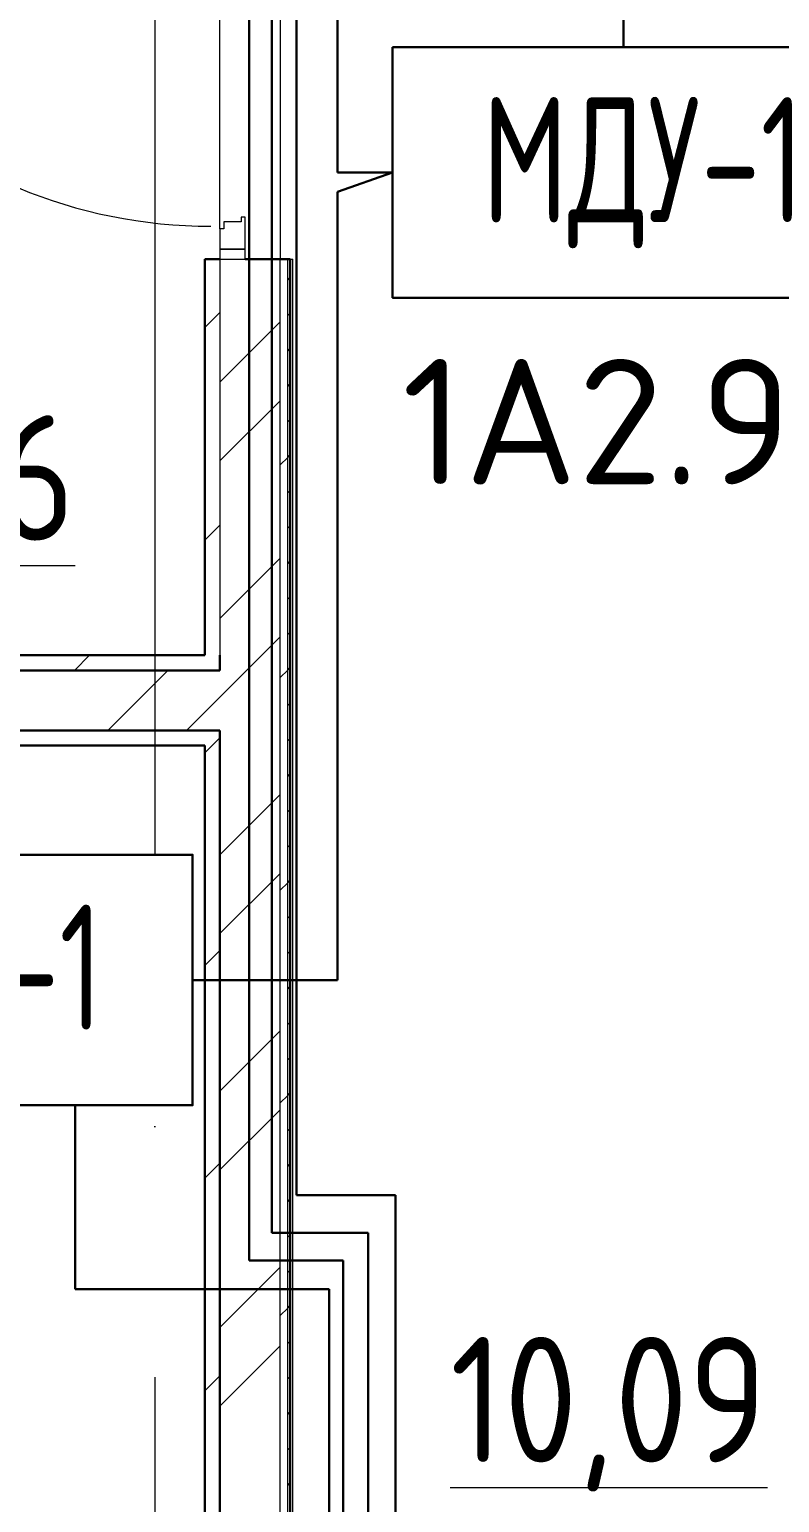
# Model space of a CAD drawing. Header units: millimetres. Extents: x -1073752 to 1436911, y -1379358 to 94781.
# Drawn here: x -1025254 to -1023758, y -1093888 to -1090949 of the extents above; entities that cross this region are included whole.
import ezdxf
from ezdxf.enums import TextEntityAlignment as Align

# ---------------------------------------------------------------- set-up
doc = ezdxf.new("R2010")
doc.units = ezdxf.units.MM
doc.set_wipeout_variables(frame=1)
doc.linetypes.add('ADSK_Линия сетки', pattern=[25, 20, -2.5, 0, -2.5])
for name, color, linetype, lineweight in [('RC-Дымоудаление', 1, 'Continuous', 30), ('Двери', 252, 'Continuous', 9), ('лс', 5, 'Continuous', 30), ('Марки помещений', 7, 'Continuous', 20), ('Ограждение', 252, 'Continuous', 9), ('Оси', 252, 'Continuous', 9), ('Стены наружные', 7, 'Continuous', 18), ('Стены штриховка', 7, 'Continuous', 9)]:
    doc.layers.add(name, color=color, linetype=linetype, lineweight=lineweight)
doc.layers.add('RC-Позиционные_обозначения', color=7, linetype='Continuous')
doc.layers.add('Двери открывание', color=7, linetype='Continuous', lineweight=9, true_color=0xc0c0c0)
doc.styles.add('GOST Common_2', font='', dxfattribs={"width": 0.9, "height": 250})
doc.styles.add('ISOCPEUR', font='isocpeur.ttf', dxfattribs={"height": 250})
doc.styles.add('RubezhCAD', font='isocpeur.ttf')
doc.styles.get("Standard").update_dxf_attribs({"font": 'arial.ttf'})
doc.styles.get('GOST Common_2').set_extended_font_data('GOST type B')

# ---------------------------------------------------------------- blocks, each defined once
blk = doc.blocks.new('3 этаж')
at = {"layer": 'Двери', "color": 251, "true_color": 0x636466}
for p, q in [((276825.8, 21900.6), (276817.8, 21900.6)), ((276817.8, 21900.6), (276817.8, 21891.6)), ((276825.8, 21836.6), (276825.8, 21900.6)), ((276775.8, 21877.6), (276775.8, 21836.6)), ((276783.8, 21877.6), (276775.8, 21877.6)), ((276817.8, 21891.6), (276783.8, 21891.6)), ((276783.8, 21891.6), (276783.8, 21877.6)), ((276825.8, 21836.6), (276775.8, 21836.6)), ((276775.8, 21836.6), (276775.8, 21816.6)), ((276775.8, 21836.6), (276825.8, 21836.6)), ((276825.8, 21816.6), (276825.8, 21836.6)), ((276775.8, 21816.6), (276825.8, 21816.6))]:
    blk.add_line(p, q, dxfattribs=at)
at = {"layer": 'Двери открывание', "color": 251, "true_color": 0x636466}
blk.add_arc((276757.8, 22880.6), 998, 181.0334, 270, dxfattribs=at)
at = {"layer": 'Ограждение', "color": 251, "true_color": 0x636466}
for p in [(276915.8, 21816.6), (276920.8, 17561.6)]:
    blk.add_line(p, (276920.8, 21816.6), dxfattribs=at)
at = {"layer": 'Оси', "color": 251, "linetype": 'ADSK_Линия сетки', "ltscale": 200, "true_color": 0x636466}
blk.add_line((276645.8, 34587.2), (276645.8, -31389.6), dxfattribs=at)
at = {"layer": 'Стены наружные', "color": 251, "true_color": 0x636466}
for p, q in [((276895.8, 22946.6), (276895.8, 21816.6)), ((276775.8, 21877.6), (276775.8, 22885.6))]:
    blk.add_line(p, q, dxfattribs=at)
at = {"layer": 'Стены наружные', "color": 251, "lineweight": 30, "true_color": 0x636466}
for p, q in [((276745.8, 21816.6), (276745.8, 21026.6)), ((276745.8, 21816.6), (276775.8, 21816.6)), ((276825.8, 21816.6), (276915.8, 21816.6)), ((276915.8, 17556.6), (276915.8, 21816.6)), ((275220.8, 21026.6), (276745.8, 21026.6)), ((276775.8, 20996.6), (276775.8, 21026.6)), ((275190.8, 20996.6), (276775.8, 20996.6)), ((276775.8, 20876.6), (275190.8, 20876.6)), ((276775.8, 17536.6), (276775.8, 20876.6)), ((276745.8, 20846.6), (275220.8, 20846.6)), ((276745.8, 17566.6), (276745.8, 20846.6))]:
    blk.add_line(p, q, dxfattribs=at)
at = {"layer": 'Стены наружные', "color": 251, "linetype": 'Continuous', "lineweight": 9, "true_color": 0x636466}
for p, q in [((276910.8, 21775), (276915.8, 21780)), ((276745.8, 21680.7), (276775.8, 21710.7)), ((276775.8, 21571.8), (276895.8, 21691.8)), ((276910.8, 21704.3), (276915.8, 21709.3)), ((276910.8, 21633.6), (276915.8, 21638.6)), ((276910.8, 21562.9), (276915.8, 21567.9)), ((276775.8, 21414.6), (276895.8, 21534.6)), ((276910.8, 21492.2), (276915.8, 21497.2)), ((276910.8, 21421.5), (276915.8, 21426.5)), ((276895.8, 21406.5), (276910.8, 21421.5)), ((276910.8, 21350.7), (276915.8, 21355.7)), ((276745.8, 21256.5), (276775.8, 21286.5)), ((276910.8, 21280), (276915.8, 21285)), ((276775.8, 21100.3), (276895.8, 21220.3)), ((276910.8, 21209.3), (276915.8, 21214.3)), ((276910.8, 21138.6), (276915.8, 21143.6)), ((276910.8, 21067.9), (276915.8, 21072.9)), ((276775.8, 20943.2), (276895.8, 21063.2)), ((276485.9, 20996.6), (276515.9, 21026.6)), ((276552, 20876.6), (276672, 20996.6)), ((276895.8, 20982.2), (276910.8, 20997.2)), ((276910.8, 20997.2), (276915.8, 21002.2)), ((276709.2, 20876.6), (276775.8, 20943.2)), ((276910.8, 20926.5), (276915.8, 20931.5)), ((276745.8, 20832.2), (276760.1, 20846.6)), ((276760.1, 20846.6), (276775.8, 20862.2)), ((276910.8, 20855.8), (276915.8, 20860.8)), ((276910.8, 20785.1), (276915.8, 20790.1)), ((276775.8, 20628.8), (276895.8, 20748.8)), ((276910.8, 20714.3), (276915.8, 20719.3)), ((276910.8, 20643.6), (276915.8, 20648.6)), ((276775.8, 20471.7), (276895.8, 20591.7)), ((276895.8, 20557.9), (276910.8, 20572.9)), ((276910.8, 20572.9), (276915.8, 20577.9)), ((276910.8, 20502.2), (276915.8, 20507.2)), ((276745.8, 20407.9), (276775.8, 20437.9)), ((276910.8, 20431.5), (276915.8, 20436.5)), ((276910.8, 20360.8), (276915.8, 20365.8)), ((276775.8, 20157.4), (276895.8, 20277.4)), ((276910.8, 20290.1), (276915.8, 20295.1)), ((276910.8, 20219.4), (276915.8, 20224.4)), ((276895.8, 20133.7), (276910.8, 20148.7)), ((276910.8, 20148.7), (276915.8, 20153.7)), ((276775.8, 20000.2), (276895.8, 20120.2)), ((276910.8, 20078), (276915.8, 20083)), ((276745.8, 19983.7), (276775.8, 20013.7)), ((276910.8, 20007.2), (276915.8, 20012.2)), ((276910.8, 19936.5), (276915.8, 19941.5)), ((276910.8, 19865.8), (276915.8, 19870.8)), ((276775.8, 19685.9), (276895.8, 19805.9)), ((276910.8, 19795.1), (276915.8, 19800.1)), ((276895.8, 19709.4), (276910.8, 19724.4)), ((276910.8, 19724.4), (276915.8, 19729.4)), ((276775.8, 19528.8), (276895.8, 19648.8)), ((276910.8, 19653.7), (276915.8, 19658.7)), ((276745.8, 19559.4), (276775.8, 19589.4)), ((276910.8, 19583), (276915.8, 19588)), ((276910.8, 19512.3), (276915.8, 19517.3)), ((276910.8, 19441.6), (276915.8, 19446.6)), ((276910.8, 19370.8), (276915.8, 19375.8))]:
    blk.add_line(p, q, dxfattribs=at)
at = {"layer": 'Стены штриховка', "color": 251, "true_color": 0x636466}
for p, q in [((276775.8, 21816.6), (276775.8, 21026.6)), ((276895.8, 17536.6), (276895.8, 21816.6)), ((276910.8, 17556.6), (276910.8, 21816.6))]:
    blk.add_line(p, q, dxfattribs=at)
at = {"layer": 'Марки помещений', "color": 251, "true_color": 0x636466, "style": 'GOST Common_2', "width": 0.9}
for s, p in [('%%U3,36', (275956.6, 21255.6)), ('%%U10,09', (277234.7, 19416.8))]:
    blk.add_text(s, height=250, dxfattribs=at).set_placement(p)
blk = doc.blocks.new('RC-UGO-MDU-01')
at = {"layer": 'RC-Дымоудаление'}
blk.add_point((0, 0), dxfattribs=at)
blk.add_attdef('PSTN', text='', height=2.5, dxfattribs=at).set_placement((5.821, 2.37), align=Align.BOTTOM_CENTER)
blk.add_wipeout([(4.998, 2.498), (4.998, -2.498), (-4.998, -2.498), (-4.998, 2.498)]).dxf.layer = 'RC-Дымоудаление'
blk.add_wipeout([(-4.998, -2.498), (-4.998, 2.498), (4.998, 2.498), (4.998, -2.498)]).dxf.layer = 'RC-Дымоудаление'
blk.add_lwpolyline([(-4.998, 2.498), (4.998, 2.498), (4.998, -2.498), (-4.998, -2.498), (-4.998, 2.498)], close=True, dxfattribs=at)
at = {"layer": 'RC-Дымоудаление', "ltscale": 100, "style": 'ISOCPEUR', "width": 0.7}
blk.add_text('МДУ-1', height=2.5, dxfattribs=at).set_placement((0, 0), align=Align.MIDDLE)

msp = doc.modelspace()

# ---------------------------------------------------------------- linework, layer by layer
at = {"layer": 'лс'}
for p, q in [((-1024639.1, -1091234.6), (-1024639.1, -1088955.8)), ((-1024529.6, -1091234.6), (-1024639.1, -1091234.6)), ((-1024529.6, -1091234.6), (-1024639.1, -1091273)), ((-1024639.1, -1091273), (-1024639.1, -1092845.4)), ((-1024928.4, -1092845.4), (-1024639.1, -1092845.4)), ((-1025162.6, -1093095.1), (-1025162.6, -1093462.2)), ((-1025162.6, -1093462.2), (-1024656.1, -1093462.2)), ((-1024656.1, -1093462.2), (-1024656.1, -1095885))]:
    msp.add_line(p, q, dxfattribs=at)
at = {"layer": 'лс', "color": 4}
for p, q in [((-1024815.8, -1089278.8), (-1024815.8, -1093405.1)), ((-1024770.4, -1093350), (-1024770.4, -1089352.1)), ((-1024578.2, -1093350), (-1024770.4, -1093350)), ((-1024578.2, -1096122), (-1024578.2, -1093350)), ((-1024815.8, -1093405.1), (-1024628.3, -1093405.1)), ((-1024628.3, -1093405.1), (-1024628.3, -1096051.3))]:
    msp.add_line(p, q, dxfattribs=at)
at = {"layer": 'лс', "color": 1}
for p, q in [((-1024721, -1093274.5), (-1024721, -1089417.3)), ((-1024523.6, -1093274.5), (-1024721, -1093274.5)), ((-1024523.6, -1096054.1), (-1024523.6, -1093274.5))]:
    msp.add_line(p, q, dxfattribs=at)
at = {"layer": 'лс', "color": 11}
msp.add_line((-1024069.1, -1090819.7), (-1024069.1, -1090984.8), dxfattribs=at)

# ---------------------------------------------------------------- block references
msp.add_blockref('3 этаж', (-1301649.5, -1113224.3))

# ---------------------------------------------------------------- next in the draw order: block references
at = {"layer": 'RC-Дымоудаление', "color": 4, "linetype": 'Continuous', "lineweight": 40, "ltscale": 15}
ref = msp.add_blockref('RC-UGO-MDU-01', (-1024029.8, -1091234.6), dxfattribs=dict(at, xscale=100, yscale=100, zscale=100))
ref.add_attrib('PSTN', '1А2.90', dxfattribs={"layer": 'RC-Позиционные_обозначения', "height": 250, "style": 'RubezhCAD'}).set_placement((-1024036, -1091931.5), align=Align.BOTTOM_CENTER)
ref = msp.add_blockref('RC-UGO-MDU-01', (-1025428.2, -1092845.4), dxfattribs=dict(at, xscale=100, yscale=100, zscale=100))
ref.add_attrib('PSTN', '1А2.89', dxfattribs={"layer": 'RC-Позиционные_обозначения', "height": 250, "style": 'RubezhCAD'}).set_placement((-1025803, -1093627), align=Align.BOTTOM_CENTER)

doc.saveas('drawing.dxf')
